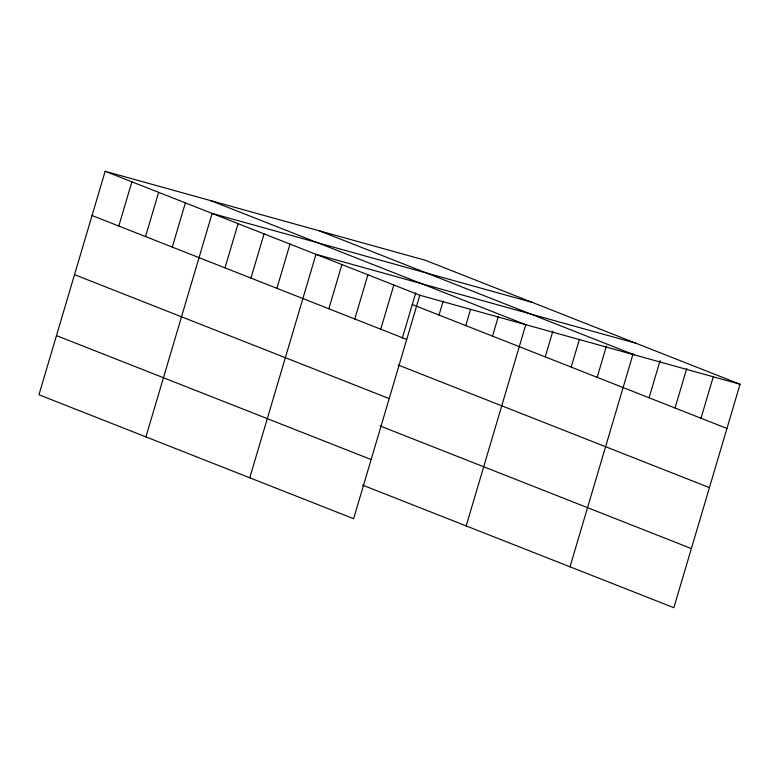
<?xml version="1.0" encoding="UTF-8"?>
<svg xmlns="http://www.w3.org/2000/svg" width="779" height="779" viewBox="0 0 779 779"><rect width="100%" height="100%" fill="white"/><g stroke="black" fill="none" stroke-linecap="round" stroke-linejoin="round"><path stroke-width="1.17" d="M105.146 171.292L38.95 394.758L353.617 518.697L419.813 295.231L105.146 171.292L425.383 260.303L740.05 384.242L673.854 607.708L362.527 485.093M118.797 226.037L131.894 181.828M145.537 236.573L158.634 192.355M172.286 247.109L185.383 202.891M145.936 436.892L212.131 213.427L532.369 302.447M224.995 267.869L238.092 223.651M250.955 278.093L264.052 233.875M276.915 288.318L290.012 244.1M249.777 477.79L315.972 254.324L636.209 343.344M328.835 308.766L341.932 264.548M354.796 318.991L367.892 274.783M380.756 329.215L393.853 285.007M402.315 338.154L415.733 292.885M439.025 315.057L443.163 301.093M465.774 325.593L470.604 309.302M492.523 336.129L498.385 316.342M466.173 525.913L525.815 324.551M545.232 356.889L552.817 331.289M571.192 367.113L579.459 339.186M597.152 377.338L606.461 345.925M570.014 566.81L633.103 353.822M649.073 397.787L660.105 360.55M675.033 408.011L686.747 368.448M700.993 418.235L713.398 376.345M419.813 295.231L740.05 384.242M319.702 230.935L634.369 354.873M210.817 200.661L525.494 324.6M412.286 304.521L726.953 428.46M92.049 215.501L406.716 339.44M398.108 364.991L709.435 487.615M74.521 274.656L389.198 398.595M380.055 425.938L691.382 548.562M56.468 335.603L371.145 459.542"/></g></svg>
